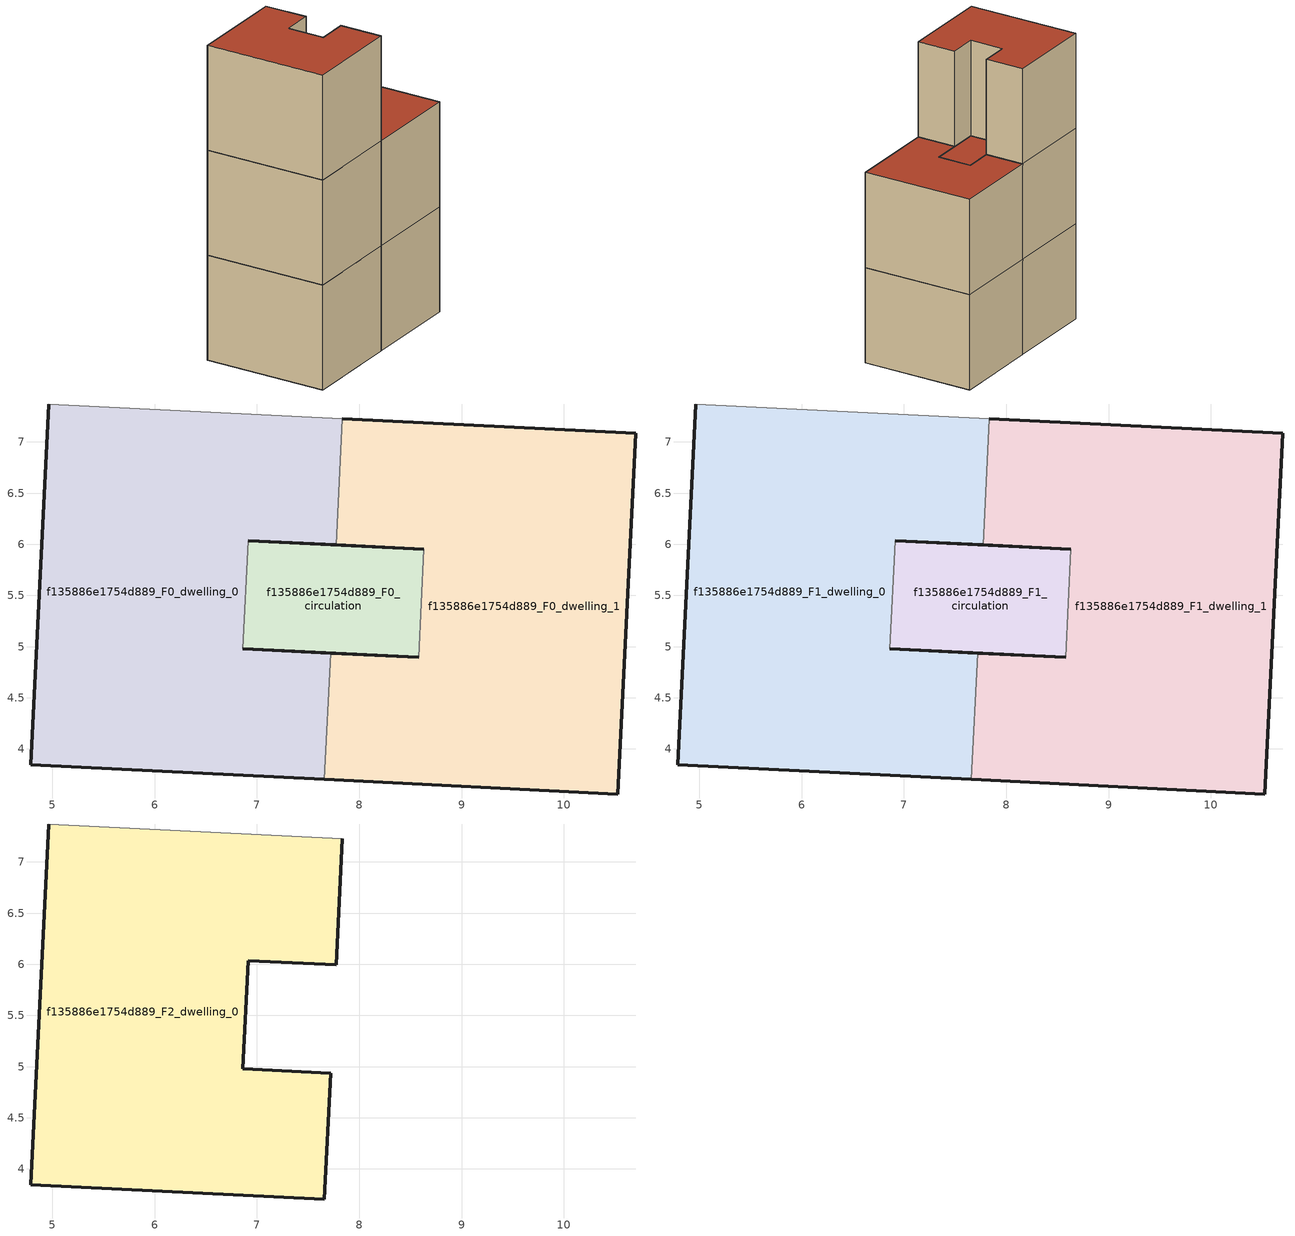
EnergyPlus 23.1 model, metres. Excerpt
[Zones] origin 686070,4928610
f135886e1754d889_F0_dwelling_0
 floor ground (EU_floor_Construction): 7.66,3.7 7.72,4.94 6.86,4.98 6.91,6.04 7.77,5.99 7.83,7.23 4.97,7.37 4.79,3.85 z0
 wall outside (EU_wall_Construction): 7.77,5.99 6.91,6.04 / 6.86,4.98 7.72,4.94 / 7.66,3.7 4.79,3.85 4.97,7.37 z0:3
 wall adiabatic (EU_wall_Construction): 4.97,7.37 7.83,7.23 z0:3
 wall to f135886e1754d889_F0_circulation (EU_wall_Construction): 6.91,6.04 6.86,4.98 z0:3
 wall to f135886e1754d889_F0_dwelling_1 (EU_wall_Construction): 7.72,4.94 7.66,3.7 / 7.83,7.23 7.77,5.99 z0:3
f135886e1754d889_F0_dwelling_1
 floor ground (EU_floor_Construction): 10.53,3.56 10.7,7.08 7.83,7.23 7.77,5.99 8.63,5.95 8.58,4.89 7.72,4.94 7.66,3.7 z0
 wall outside (EU_wall_Construction): 7.72,4.94 8.58,4.89 / 8.63,5.95 7.77,5.99 / 7.83,7.23 10.7,7.08 10.53,3.56 7.66,3.7 z0:3
 wall to f135886e1754d889_F0_circulation (EU_wall_Construction): 8.58,4.89 8.63,5.95 z0:3
f135886e1754d889_F0_circulation
 floor ground (EU_floor_Construction): 8.58,4.89 8.63,5.95 6.91,6.04 6.86,4.98 z0
 wall outside (EU_wall_Construction): 6.91,6.04 8.63,5.95 / 8.58,4.89 6.86,4.98 z0:3
f135886e1754d889_F1_dwelling_0
 floor to f135886e1754d889_F0_dwelling_0 (EU_floor_Construction): 7.66,3.7 7.72,4.94 6.86,4.98 6.91,6.04 7.77,5.99 7.83,7.23 4.97,7.37 4.79,3.85 z3
 wall outside (EU_wall_Construction): 7.77,5.99 6.91,6.04 / 6.86,4.98 7.72,4.94 / 7.66,3.7 4.79,3.85 4.97,7.37 z3:6
 wall adiabatic (EU_wall_Construction): 4.97,7.37 7.83,7.23 z3:6
 wall to f135886e1754d889_F1_circulation (EU_wall_Construction): 6.91,6.04 6.86,4.98 z3:6
 wall to f135886e1754d889_F1_dwelling_1 (EU_wall_Construction): 7.72,4.94 7.66,3.7 / 7.83,7.23 7.77,5.99 z3:6
f135886e1754d889_F1_dwelling_1
 floor to f135886e1754d889_F0_dwelling_1 (EU_floor_Construction): 10.52,3.56 10.7,7.08 7.83,7.23 7.77,5.99 8.63,5.95 8.58,4.89 7.72,4.94 7.66,3.7 z3
 wall outside (EU_wall_Construction): 7.72,4.94 8.58,4.89 / 8.63,5.95 7.77,5.99 / 7.83,7.23 10.7,7.08 10.53,3.56 7.66,3.7 z3:6
 wall to f135886e1754d889_F1_circulation (EU_wall_Construction): 8.58,4.89 8.63,5.95 z3:6
 roof outside (EU_roof_Construction): 10.7,7.08 10.53,3.56 7.66,3.7 7.72,4.94 8.58,4.89 8.63,5.95 7.77,5.99 7.83,7.23 z6
f135886e1754d889_F1_circulation
 floor to f135886e1754d889_F0_circulation (EU_floor_Construction): 8.58,4.89 8.63,5.95 6.91,6.04 6.86,4.98 z3
 wall outside (EU_wall_Construction): 6.91,6.04 8.63,5.95 / 8.58,4.89 6.86,4.98 z3:6
 roof outside (EU_roof_Construction): 8.63,5.95 8.58,4.89 6.86,4.98 6.91,6.04 z6
f135886e1754d889_F2_dwelling_0
 floor to f135886e1754d889_F1_dwelling_0 (EU_floor_Construction): 7.66,3.7 7.72,4.94 6.86,4.98 6.91,6.04 7.77,5.99 7.83,7.23 4.97,7.37 4.79,3.85 z6
 wall outside (EU_wall_Construction): 7.83,7.23 7.77,5.99 6.91,6.04 6.86,4.98 7.72,4.94 7.66,3.7 4.79,3.85 4.97,7.37 z6:9
 wall adiabatic (EU_wall_Construction): 4.97,7.37 7.83,7.23 z6:9
 roof outside (EU_roof_Construction): 7.83,7.23 7.77,5.99 6.91,6.04 6.86,4.98 7.72,4.94 7.66,3.7 4.79,3.85 4.97,7.37 z9
[Building]
EU S2 Campaign: North Axis=0; Terrain=City; Solar Distribution=FullExterior
[Site:Location]
Bologna: Latitude=44.5; Longitude=11.25; Time Zone=1; Elevation=37
[SizingPeriod:WeatherFileDays]
AnnualSizingPeriod: Begin Month=1; Begin Day of Month=1; End Month=12; End Day of Month=31; Day of Week for Start Day=Monday; Use Weather File Daylight Saving Period=No; Use Weather File Rain and Snow Indicators=No
[MATERIAL]
EU_InternalMass_Material: Roughness=MediumRough; Thickness=0.1; Conductivity=1; Density=1800; Specific Heat=900; Thermal Absorptance=0.9; Solar Absorptance=0.7; Visible Absorptance=0.7
[MATERIAL:NOMASS] Roughness=MediumRough; Thermal Absorptance=0.9; Solar Absorptance=0.7; Visible Absorptance=0.7
Name | Thermal Resistance
EU_wall_NoMass | 0.937881
EU_roof_NoMass | 0.548572
EU_floor_NoMass | 0.71348
[CONSTRUCTION]
EU_wall_Construction: EU_wall_NoMass
EU_roof_Construction: EU_roof_NoMass
EU_floor_Construction: EU_floor_NoMass
EU_InternalMass_Construction: EU_InternalMass_Material
[ZONE] Type=1; Multiplier=1; Ceiling Height=autocalculate; Floor Area=autocalculate; Part of Total Floor Area=Yes
Name | Volume
f135886e1754d889_F0_dwelling_0 | 27.6497
f135886e1754d889_F1_dwelling_0; f135886e1754d889_F2_dwelling_0; f135886e1754d889_F0_dwelling_1 | 27.6511
f135886e1754d889_F1_dwelling_1 | 27.6519
f135886e1754d889_F0_circulation | 5.46899
f135886e1754d889_F1_circulation | 5.46753
[INTERNALMASS] Construction=EU_InternalMass_Construction
Name | Zone or ZoneList | Surface Area
f135886e1754d889_F0_dwelling_0_EU_InternalMass | f135886e1754d889_F0_dwelling_0 | 9.21742
f135886e1754d889_F0_dwelling_1_EU_InternalMass | f135886e1754d889_F0_dwelling_1 | 9.21742
f135886e1754d889_F1_dwelling_0_EU_InternalMass | f135886e1754d889_F1_dwelling_0 | 9.21742
f135886e1754d889_F1_dwelling_1_EU_InternalMass | f135886e1754d889_F1_dwelling_1 | 9.21742
f135886e1754d889_F2_dwelling_0_EU_InternalMass | f135886e1754d889_F2_dwelling_0 | 20.2603
[OTHEREQUIPMENT] Fuel Type=Electricity; Design Level Calculation Method=Watts/Area; Power per Zone Floor Area=1; Fraction Latent=0; Fraction Radiant=0; Fraction Lost=0; Carbon Dioxide Generation Rate=0; EndUse Subcategory=EU_Step8_InternalGains
Name | Zone or ZoneList or Space or SpaceList | Schedule
EU_Step8_InternalGain_f135886e1754d889_F0_dwelling_0_f000 | f135886e1754d889_F0_dwelling_0 | EU_Step8_GainSchedule_f135886e1754d889_F0_dwelling_0_f000
EU_Step8_InternalGain_f135886e1754d889_F0_dwelling_1_f000 | f135886e1754d889_F0_dwelling_1 | EU_Step8_GainSchedule_f135886e1754d889_F0_dwelling_1_f000
EU_Step8_InternalGain_f135886e1754d889_F1_dwelling_0_f000 | f135886e1754d889_F1_dwelling_0 | EU_Step8_GainSchedule_f135886e1754d889_F1_dwelling_0_f000
EU_Step8_InternalGain_f135886e1754d889_F1_dwelling_1_f000 | f135886e1754d889_F1_dwelling_1 | EU_Step8_GainSchedule_f135886e1754d889_F1_dwelling_1_f000
EU_Step8_InternalGain_f135886e1754d889_F2_dwelling_0_f000 | f135886e1754d889_F2_dwelling_0 | EU_Step8_GainSchedule_f135886e1754d889_F2_dwelling_0_f000
[ZONEINFILTRATION:DESIGNFLOWRATE] Schedule=EU_AlwaysOn; Design Flow Rate Calculation Method=Flow/Area; Flow Rate per Floor Area=0.0005; Constant Term Coefficient=1; Temperature Term Coefficient=0; Velocity Term Coefficient=0; Velocity Squared Term Coefficient=0
Name | Zone or ZoneList or Space or SpaceList
EU_Circulation_Infiltration_f135886e1754d889_F0_circulation | f135886e1754d889_F0_circulation
EU_Circulation_Infiltration_f135886e1754d889_F1_circulation | f135886e1754d889_F1_circulation
[ZONEVENTILATION:DESIGNFLOWRATE] Schedule=EU_AlwaysOn; Design Flow Rate Calculation Method=AirChanges/Hour; Air Changes per Hour=0.687892; Ventilation Type=Natural; Fan Pressure Rise=0; Fan Total Efficiency=1; Constant Term Coefficient=1; Temperature Term Coefficient=0; Velocity Term Coefficient=0; Velocity Squared Term Coefficient=0; Minimum Indoor Temperature=-100; Maximum Indoor Temperature=100; Delta Temperature=-100; Minimum Outdoor Temperature=-100; Maximum Outdoor Temperature=100; Maximum Wind Speed=40
Name | Zone or ZoneList or Space or SpaceList
EU_ConstantAir_f135886e1754d889_F0_dwelling_0 | f135886e1754d889_F0_dwelling_0
EU_ConstantAir_f135886e1754d889_F0_dwelling_1 | f135886e1754d889_F0_dwelling_1
EU_ConstantAir_f135886e1754d889_F1_dwelling_0 | f135886e1754d889_F1_dwelling_0
EU_ConstantAir_f135886e1754d889_F1_dwelling_1 | f135886e1754d889_F1_dwelling_1
EU_ConstantAir_f135886e1754d889_F2_dwelling_0 | f135886e1754d889_F2_dwelling_0
[HVACTEMPLATE:THERMOSTAT] Constant Heating Setpoint=20; Constant Cooling Setpoint=50
EU_HeatOnly_f135886e1754d889_F0_dwelling_0; EU_HeatOnly_f135886e1754d889_F0_dwelling_1; EU_HeatOnly_f135886e1754d889_F1_dwelling_0; EU_HeatOnly_f135886e1754d889_F1_dwelling_1; EU_HeatOnly_f135886e1754d889_F2_dwelling_0
[HVACTEMPLATE:ZONE:IDEALLOADSAIRSYSTEM] System Availability Schedule=EU_AlwaysOn; Maximum Heating Supply Air Temperature=50; Minimum Cooling Supply Air Temperature=13; Maximum Heating Supply Air Humidity Ratio=0.0156; Minimum Cooling Supply Air Humidity Ratio=0.0077; Heating Limit=NoLimit; Cooling Limit=NoLimit; Heating Availability Schedule=EU_AlwaysOn; Cooling Availability Schedule=EU_CoolingOff; Dehumidification Control Type=ConstantSensibleHeatRatio; Cooling Sensible Heat Ratio=0.7; Dehumidification Setpoint=60; Humidification Control Type=None; Humidification Setpoint=30; Outdoor Air Method=None; Outdoor Air Flow Rate per Person=0.00944; Outdoor Air Flow Rate per Zone Floor Area=0; Outdoor Air Flow Rate per Zone=0; Demand Controlled Ventilation Type=None; Outdoor Air Economizer Type=NoEconomizer; Heat Recovery Type=None; Sensible Heat Recovery Effectiveness=0.7; Latent Heat Recovery Effectiveness=0.65
Name | Template Thermostat
f135886e1754d889_F0_dwelling_0 | EU_HeatOnly_f135886e1754d889_F0_dwelling_0
f135886e1754d889_F0_dwelling_1 | EU_HeatOnly_f135886e1754d889_F0_dwelling_1
f135886e1754d889_F1_dwelling_0 | EU_HeatOnly_f135886e1754d889_F1_dwelling_0
f135886e1754d889_F1_dwelling_1 | EU_HeatOnly_f135886e1754d889_F1_dwelling_1
f135886e1754d889_F2_dwelling_0 | EU_HeatOnly_f135886e1754d889_F2_dwelling_0
[SIZING:ZONE] Zone Cooling Design Supply Air Temperature Input Method=SupplyAirTemperature; Zone Cooling Design Supply Air Temperature=13; Zone Heating Design Supply Air Temperature Input Method=SupplyAirTemperature; Zone Heating Design Supply Air Temperature=50; Zone Cooling Design Supply Air Humidity Ratio=0.008; Zone Heating Design Supply Air Humidity Ratio=0.008; Cooling Design Air Flow Method=DesignDay; Cooling Design Air Flow Rate=0; Cooling Minimum Air Flow per Zone Floor Area=0.000762; Cooling Minimum Air Flow=0; Cooling Minimum Air Flow Fraction=0.2; Heating Design Air Flow Method=DesignDay; Heating Design Air Flow Rate=0; Heating Maximum Air Flow per Zone Floor Area=0.002032; Heating Maximum Air Flow=0.141576; Heating Maximum Air Flow Fraction=0.3; Account for Dedicated Outdoor Air System=No; Dedicated Outdoor Air System Control Strategy=NeutralSupplyAir; Dedicated Outdoor Air Low Setpoint Temperature for Design=autosize; Dedicated Outdoor Air High Setpoint Temperature for Design=autosize; Zone Load Sizing Method=Sensible Load Only No Latent Load; Zone Latent Cooling Design Supply Air Humidity Ratio Input Method=HumidityRatioDifference; Zone Cooling Design Supply Air Humidity Ratio Difference=0.005; Zone Latent Heating Design Supply Air Humidity Ratio Input Method=HumidityRatioDifference; Zone Humidification Design Supply Air Humidity Ratio Difference=0.005
f135886e1754d889_F0_dwelling_0; f135886e1754d889_F0_dwelling_1; f135886e1754d889_F1_dwelling_0; f135886e1754d889_F1_dwelling_1; f135886e1754d889_F2_dwelling_0
[SCHEDULE:CONSTANT]
Name | Hourly Value
EU_AlwaysOn | 1
EU_CoolingOff | 0
[SCHEDULE:FILE] Column Number=1; Rows to Skip at Top=0; Number of Hours of Data=8760; Column Separator=Comma; Interpolate to Timestep=No; Minutes per Item=60; Adjust Schedule for Daylight Savings=Yes
Name | File
EU_Step8_GainSchedule_f135886e1754d889_F0_dwelling_0_f000 | ../../schedules/f135886e1754d889/f135886e1754d889_F0_dwelling_0_f000_gain.csv
EU_Step8_GainSchedule_f135886e1754d889_F0_dwelling_1_f000 | ../../schedules/f135886e1754d889/f135886e1754d889_F0_dwelling_1_f000_gain.csv
EU_Step8_GainSchedule_f135886e1754d889_F1_dwelling_0_f000 | ../../schedules/f135886e1754d889/f135886e1754d889_F1_dwelling_0_f000_gain.csv
EU_Step8_GainSchedule_f135886e1754d889_F1_dwelling_1_f000 | ../../schedules/f135886e1754d889/f135886e1754d889_F1_dwelling_1_f000_gain.csv
EU_Step8_GainSchedule_f135886e1754d889_F2_dwelling_0_f000 | ../../schedules/f135886e1754d889/f135886e1754d889_F2_dwelling_0_f000_gain.csv
